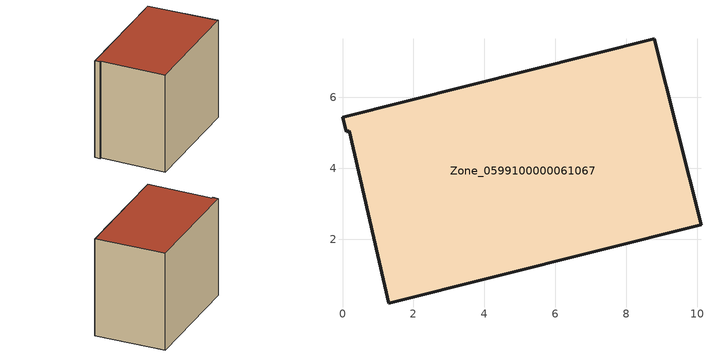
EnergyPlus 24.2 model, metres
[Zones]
Zone_0599100000061067
 floor ground (C_G): 0.19,5.06 0.1,5.03 0,5.44 8.79,7.65 10.11,2.41 1.3,0.2 z0
 wall outside (C_F): 10.11,2.41 8.79,7.65 0,5.44 0.1,5.03 0.19,5.06 1.3,0.2 10.11,2.41 z0:7.63
 roof outside (C_R): 1.3,0.2 10.11,2.41 8.79,7.65 0,5.44 0.1,5.03 0.19,5.06 z7.63
[BUILDING]
Pand.0599100000061067: North Axis=0; Terrain=City; Loads Convergence Tolerance Value=0.04; Temperature Convergence Tolerance Value=0.4; Solar Distribution=FullExterior; Maximum Number of Warmup Days=25; Minimum Number of Warmup Days=1
[Site:Location]
Rotterdam.The.Hague.AP_ZH_NLD Design_Conditions: Latitude=51.96; Longitude=4.45; Time Zone=1; Elevation=-4.5
[SITE:GROUNDTEMPERATURE:BUILDINGSURFACE]
18, 18, 18, 18, 18, 18, 18, 18, 18, 18, 18, 18
[MATERIAL] Thermal Absorptance=0.9; Solar Absorptance=0.7; Visible Absorptance=0.7
Name | Roughness | Thickness | Conductivity | Density | Specific Heat
G.TI.1975-1991 | MediumSmooth | 0.15 | 0.288461 | 540 | 1210
F.TI.1975-1991 | Rough | 0.3 | 0.230769 | 1920 | 840
R.TI.1975-1991 | MediumRough | 0.2 | 0.153846 | 1500 | 1000
[CONSTRUCTION]
C_G: G.TI.1975-1991
C_F: F.TI.1975-1991
C_R: R.TI.1975-1991
[ZONE]
Zone_0599100000061067: Type=1; Multiplier=1; Ceiling Height=Autocalculate; Volume=Autocalculate; Floor Area=autocalculate; Part of Total Floor Area=Yes
[ZONEINFILTRATION:DESIGNFLOWRATE]
Infil_Zone_0599100000061067: Zone or ZoneList or Space or SpaceList=Zone_0599100000061067; Schedule=AlwaysOn; Design Flow Rate Calculation Method=Flow/Area; Flow Rate per Floor Area=0.003; Constant Term Coefficient=1; Temperature Term Coefficient=0; Velocity Term Coefficient=0; Velocity Squared Term Coefficient=0
[HVACTEMPLATE:ZONE:IDEALLOADSAIRSYSTEM]
Zone_0599100000061067: Maximum Heating Supply Air Temperature=50; Minimum Cooling Supply Air Temperature=13; Maximum Heating Supply Air Humidity Ratio=0.0156; Minimum Cooling Supply Air Humidity Ratio=0.0077; Heating Limit=NoLimit; Cooling Limit=NoLimit; Dehumidification Control Type=ConstantSensibleHeatRatio; Cooling Sensible Heat Ratio=0.7; Dehumidification Setpoint=60; Humidification Control Type=None; Humidification Setpoint=30; Outdoor Air Method=None; Outdoor Air Flow Rate per Person=0.00944; Outdoor Air Flow Rate per Zone Floor Area=0; Outdoor Air Flow Rate per Zone=0; Demand Controlled Ventilation Type=None; Outdoor Air Economizer Type=NoEconomizer; Heat Recovery Type=None; Sensible Heat Recovery Effectiveness=0.7; Latent Heat Recovery Effectiveness=0.65
[ZONECONTROL:THERMOSTAT]
ThermostatControl_Zone_0599100000061067: Zone or ZoneList=Zone_0599100000061067; Control Type Schedule=DualSetpointControlType; Control 1=Thermostat_Zone_0599100000061067; Temperature Difference Between Cutout And Setpoint=0
[THERMOSTATSETPOINT:DUALSETPOINT]
Thermostat_Zone_0599100000061067: Heating Setpoint Temperature Schedule=HeatingSetpoint_Zone_0599100000061067; Cooling Setpoint Temperature Schedule=CoolingSetpoint_Zone_0599100000061067
[SCHEDULE:COMPACT]
HeatingSetpoint_Zone_0599100000061067: Through: 12/31, For: AllDays, Until: 24:00, 21
CoolingSetpoint_Zone_0599100000061067: Through: 12/31, For: AllDays, Until: 24:00, 24
DualSetpointControlType: Through: 12/31, For: AllDays, Until: 24:00, 4
AlwaysOn: Through: 12/31, For: AllDays, Until: 24:00, 1
